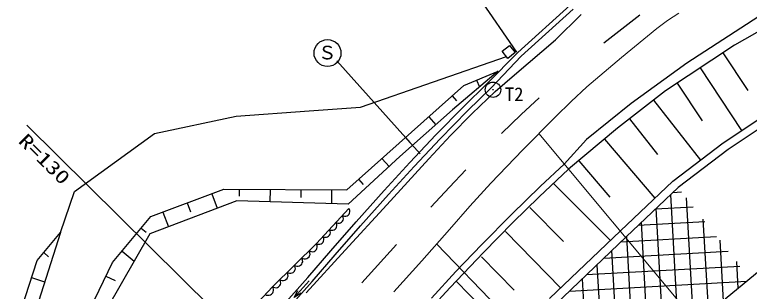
# Model space of a CAD drawing. Units: millimetres, scale not verified. Extents: x 40000 to 680000, y 20000 to 380000.
# Drawn here: x 263962 to 335086, y 292184 to 319014 of the extents above; entities that cross this region are included whole.
import ezdxf
from ezdxf.enums import TextEntityAlignment as Align

# ---------------------------------------------------------------- set-up
doc = ezdxf.new("R2010")
doc.units = ezdxf.units.MM
doc.header["$LTSCALE"] = 1000
doc.linetypes.add('CHAIN', pattern=[18.5, 12, -1.5, 3.5, -1.5])
for name, color, linetype, lineweight in [('M-BGD', 7, 'Continuous', 25), ('M-BMK', 2, 'CHAIN', 13), ('M-BMK-SRVR', 3, 'Continuous', 25), ('M-STR-HTXT', 7, 'Continuous', 13), ('M-STR-STRC', 7, 'Continuous', 25)]:
    doc.layers.add(name, color=color, linetype=linetype, lineweight=lineweight)
doc.styles.add('ＭＳ ゴシック', font='')
doc.styles.get('ＭＳ ゴシック').set_extended_font_data('MS Gothic')

msp = doc.modelspace()

# ---------------------------------------------------------------- linework, layer by layer
at = {"layer": 'M-BGD'}
for p, q in [((312675, 315360), (317733, 319931)), ((313014, 314993), (318048, 319542)), ((339913, 319634), (333652, 316056)), ((316311, 316587), (318811, 319044)), ((320997, 316290), (324499, 318984)), ((336022, 318830), (329034, 314317)), ((312356, 313183), (316311, 316587)), ((311154, 315460), (311884, 316035)), ((311884, 316035), (312427, 315346)), ((333652, 316056), (326973, 311644)), ((309707, 312330), (312675, 315360)), ((311697, 314771), (311154, 315460)), ((312427, 315346), (311697, 314771)), ((332539, 315321), (334956, 311663)), ((297457, 310052), (311573, 314952)), ((310105, 311922), (313014, 314993)), ((329034, 314317), (323646, 310410)), ((330313, 313850), (334332, 307767)), ((310771, 313548), (306350, 309801)), ((307451, 312146), (310771, 313548)), ((310469, 311556), (312356, 313183)), ((307399, 310077), (309707, 312330)), ((308687, 312668), (308963, 312015)), ((328086, 312379), (330515, 308704)), ((296124, 302041), (307451, 312146)), ((307802, 309674), (310105, 311922)), ((310469, 311556), (308257, 309437)), ((326973, 311644), (322322, 308006)), ((306318, 311136), (306733, 310671)), ((312994, 309330), (314730, 310959)), ((323646, 310410), (319335, 306908)), ((325810, 310734), (330362, 304914)), ((285389, 309174), (292484, 309686)), ((292484, 309686), (297457, 310052)), ((306350, 309801), (301256, 305273)), ((304741, 307367), (307399, 310077)), ((305153, 306973), (307802, 309674)), ((308257, 309437), (306149, 307283)), ((277490, 307492), (285389, 309174)), ((304053, 309115), (304743, 308341)), ((311098, 307497), (312994, 309330)), ((323485, 308915), (326198, 305446)), ((332560, 306576), (336197, 309020)), ((322322, 308006), (317580, 304043)), ((336615, 308337), (333025, 305924)), ((269738, 301861), (277490, 307492)), ((302213, 304664), (304741, 307367)), ((306149, 307283), (304055, 305035)), ((301787, 307094), (302212, 306617)), ((302631, 304277), (305153, 306973)), ((319335, 306908), (317174, 304530)), ((321076, 306948), (325941, 301224)), ((327670, 302878), (332560, 306576)), ((333025, 305924), (328189, 302268)), ((301256, 305273), (296261, 300636)), ((299522, 305073), (300249, 304259)), ((299724, 301952), (302213, 304664)), ((304055, 305035), (299998, 300585)), ((314878, 302372), (317174, 304530)), ((318585, 304831), (321579, 301308)), ((300147, 301570), (302631, 304277)), ((306061, 302291), (307649, 303960)), ((317580, 304043), (314754, 301340)), ((297257, 303052), (297704, 302551)), ((304261, 300348), (306061, 302291)), ((312073, 299622), (314878, 302372)), ((316177, 302621), (321637, 297106)), ((322601, 298048), (327670, 302878)), ((268395, 297874), (269738, 301861)), ((277132, 299427), (284221, 302095)), ((283039, 301650), (283572, 300235)), ((284221, 302095), (296124, 302041)), ((285709, 302088), (285706, 301407)), ((288685, 302075), (288679, 300864)), ((291661, 302061), (291657, 301289)), ((294636, 302048), (294630, 300685)), ((297030, 298927), (299724, 301952)), ((297458, 298550), (300147, 301570)), ((328189, 302268), (323155, 297471)), ((327465, 301578), (328262, 287323)), ((327680, 301783), (328532, 301830)), ((285479, 300960), (277035, 297752)), ((296261, 300636), (285479, 300960)), ((314754, 301340), (312200, 298860)), ((328986, 301253), (329691, 288626)), ((280676, 300761), (280997, 299908)), ((293175, 296819), (296320, 300217)), ((299998, 300585), (295971, 296192)), ((313851, 300319), (317104, 297033)), ((326005, 300187), (329662, 300391)), ((326039, 300219), (326836, 285959)), ((278313, 299871), (278851, 298442)), ((309190, 296728), (312073, 299622)), ((273439, 294982), (277132, 299427)), ((294570, 296108), (297030, 298927)), ((312200, 298860), (309356, 295948)), ((324330, 298591), (330791, 298952)), ((324612, 298859), (325416, 284484)), ((330603, 299192), (331121, 289930)), ((276208, 298315), (276676, 297927)), ((295001, 295734), (297458, 298550)), ((315757, 291479), (322601, 298048)), ((268395, 297874), (265627, 289238)), ((266140, 295183), (268395, 297874)), ((277035, 297752), (272372, 289585)), ((311476, 297985), (316825, 292501)), ((323155, 297471), (316333, 290923)), ((322659, 296995), (331921, 297513)), ((323186, 297500), (323996, 283008)), ((340252, 297679), (332765, 291429)), ((288922, 292629), (293175, 296819)), ((300941, 296720), (297573, 292996)), ((306658, 294098), (309190, 296728)), ((332221, 297131), (332550, 291233)), ((266774, 295939), (267247, 295542)), ((274362, 296093), (275532, 295121)), ((295971, 296192), (292195, 292044)), ((292349, 293530), (294570, 296108)), ((309356, 295948), (306121, 292570)), ((320997, 295400), (333051, 296073)), ((321760, 296132), (322576, 281533)), ((263962, 288492), (266140, 295183)), ((292777, 293154), (295001, 295734)), ((309151, 295517), (312306, 292283)), ((270851, 289672), (273439, 294982)), ((319335, 293804), (334180, 294634)), ((320334, 294763), (321153, 280125)), ((333838, 295070), (333985, 292447)), ((304313, 291521), (306658, 294098)), ((265595, 293510), (266864, 293097)), ((272792, 293654), (273685, 293219)), ((289714, 290582), (292349, 293530)), ((290137, 290200), (292777, 293154)), ((291032, 291576), (292479, 293193)), ((306688, 293190), (312202, 287538)), ((317673, 292209), (334850, 293169)), ((318908, 293395), (319597, 281083)), ((287550, 291127), (288922, 292629)), ((306121, 292570), (304174, 290440))]:
    msp.add_line(p, q, dxfattribs=at)
for points in [[(295691, 299537), (295793, 299490), (295897, 299470), (296033, 299467), (296143, 299504), (296243, 299560), (296340, 299665), (296389, 299769), (296417, 299881), (296403, 300017), (296373, 300117), (296320, 300217)], [(295062, 298857), (295164, 298811), (295268, 298790), (295404, 298787), (295514, 298824), (295614, 298880), (295711, 298986), (295760, 299089), (295788, 299202), (295774, 299337), (295744, 299438), (295691, 299537)], [(294433, 298178), (294535, 298131), (294639, 298110), (294775, 298108), (294885, 298145), (294985, 298201), (295082, 298306), (295131, 298410), (295159, 298522), (295145, 298658), (295115, 298758), (295062, 298857)], [(293804, 297498), (293906, 297451), (294010, 297431), (294146, 297428), (294256, 297465), (294356, 297521), (294453, 297627), (294502, 297730), (294530, 297842), (294516, 297978), (294486, 298078), (294433, 298178)], [(293175, 296819), (293277, 296772), (293381, 296751), (293517, 296748), (293627, 296785), (293727, 296842), (293824, 296947), (293873, 297050), (293901, 297163), (293887, 297298), (293857, 297399), (293804, 297498)], [(292467, 296120), (292573, 296065), (292684, 296038), (292830, 296028), (292950, 296062), (293059, 296118), (293169, 296226), (293226, 296335), (293262, 296454), (293255, 296600), (293227, 296709), (293175, 296819)], [(291758, 295422), (291865, 295367), (291975, 295340), (292121, 295330), (292241, 295364), (292350, 295419), (292460, 295528), (292517, 295636), (292554, 295756), (292546, 295902), (292519, 296011), (292467, 296120)], [(291049, 294724), (291156, 294668), (291266, 294641), (291412, 294631), (291532, 294666), (291642, 294721), (291752, 294829), (291809, 294938), (291845, 295057), (291837, 295203), (291810, 295313), (291758, 295422)], [(290340, 294026), (290447, 293970), (290558, 293943), (290703, 293933), (290823, 293967), (290933, 294023), (291043, 294131), (291100, 294240), (291136, 294359), (291128, 294505), (291101, 294614), (291049, 294724)], [(289631, 293327), (289738, 293272), (289849, 293245), (289995, 293235), (290115, 293269), (290224, 293325), (290334, 293433), (290391, 293541), (290427, 293661), (290419, 293807), (290392, 293916), (290340, 294026)], [(288922, 292629), (289029, 292574), (289140, 292546), (289286, 292537), (289406, 292571), (289515, 292626), (289625, 292735), (289682, 292843), (289718, 292962), (289711, 293109), (289683, 293218), (289631, 293327)], [(288236, 291878), (288348, 291827), (288462, 291806), (288612, 291803), (288732, 291845), (288841, 291907), (288948, 292023), (289000, 292137), (289031, 292261), (289015, 292410), (288981, 292520), (288922, 292629)], [(291693, 291991), (291032, 291576), (291373, 292278)]]:
    msp.add_lwpolyline(points, dxfattribs=at)
for radius in [2.5, 3.1, 1.9, 0.6, 1.3]:
    msp.add_circle((310273, 311733), radius, dxfattribs=at)
at = {"layer": 'M-BMK'}
msp.add_lwpolyline([(300663, 292139), (303376, 295129), (306051, 298166), (308029, 300430), (310058, 302662), (313168, 305908), (316323, 309114), (317827, 310592), (319372, 312026), (322723, 314867), (326123, 317670), (327174, 318443), (328269, 319174)], dxfattribs=at)
msp.add_lwpolyline([(300663, 292139), (303376, 295129), (306051, 298166), (308029, 300430), (310058, 302662), (313168, 305908), (316323, 309114), (317827, 310592), (319372, 312026), (322723, 314867), (326123, 317670), (327174, 318443), (328269, 319174)], dxfattribs=at)
msp.add_lwpolyline([(300663, 292139), (303376, 295129), (306051, 298166), (308029, 300430), (310058, 302662), (313168, 305908), (316323, 309114), (317827, 310592), (319372, 312026), (322723, 314867), (326123, 317670), (327174, 318443), (328269, 319174)], dxfattribs=at)
at = {"layer": 'M-BMK-SRVR'}
for radius in [746, 22.5]:
    msp.add_circle((310273, 311733), radius, dxfattribs=at)
at = {"layer": 'M-STR-HTXT'}
for p, q in [((265129, 308299), (291556, 282165)), ((342866, 273672), (314713, 307486)), ((304830, 296766), (333148, 267335))]:
    msp.add_line(p, q, dxfattribs=at)
at = {"layer": 'M-STR-STRC'}
for p, q in [((305804, 325245), (312532, 315386)), ((303222, 305528), (295163, 314526))]:
    msp.add_line(p, q, dxfattribs=at)
msp.add_circle((294250, 315291), 1304, dxfattribs=at)

# ---------------------------------------------------------------- texts
at = {"layer": 'M-BMK-SRVR', "style": 'ＭＳ ゴシック'}
msp.add_text('T2', height=1320, dxfattribs=at).set_placement((311427, 310244), align=Align.BOTTOM_LEFT)
at = {"layer": 'M-STR-HTXT', "style": 'ＭＳ ゴシック', "width": 1.35}
msp.add_text('R=130', height=1320, rotation=315.3, dxfattribs=at).set_placement((263952, 306388), align=Align.BOTTOM_LEFT)
at = {"layer": 'M-STR-STRC', "style": 'ＭＳ ゴシック'}
msp.add_text('Ｓ', height=1320, dxfattribs=at).set_placement((293323, 314281), align=Align.BOTTOM_LEFT)

doc.saveas('drawing.dxf')
